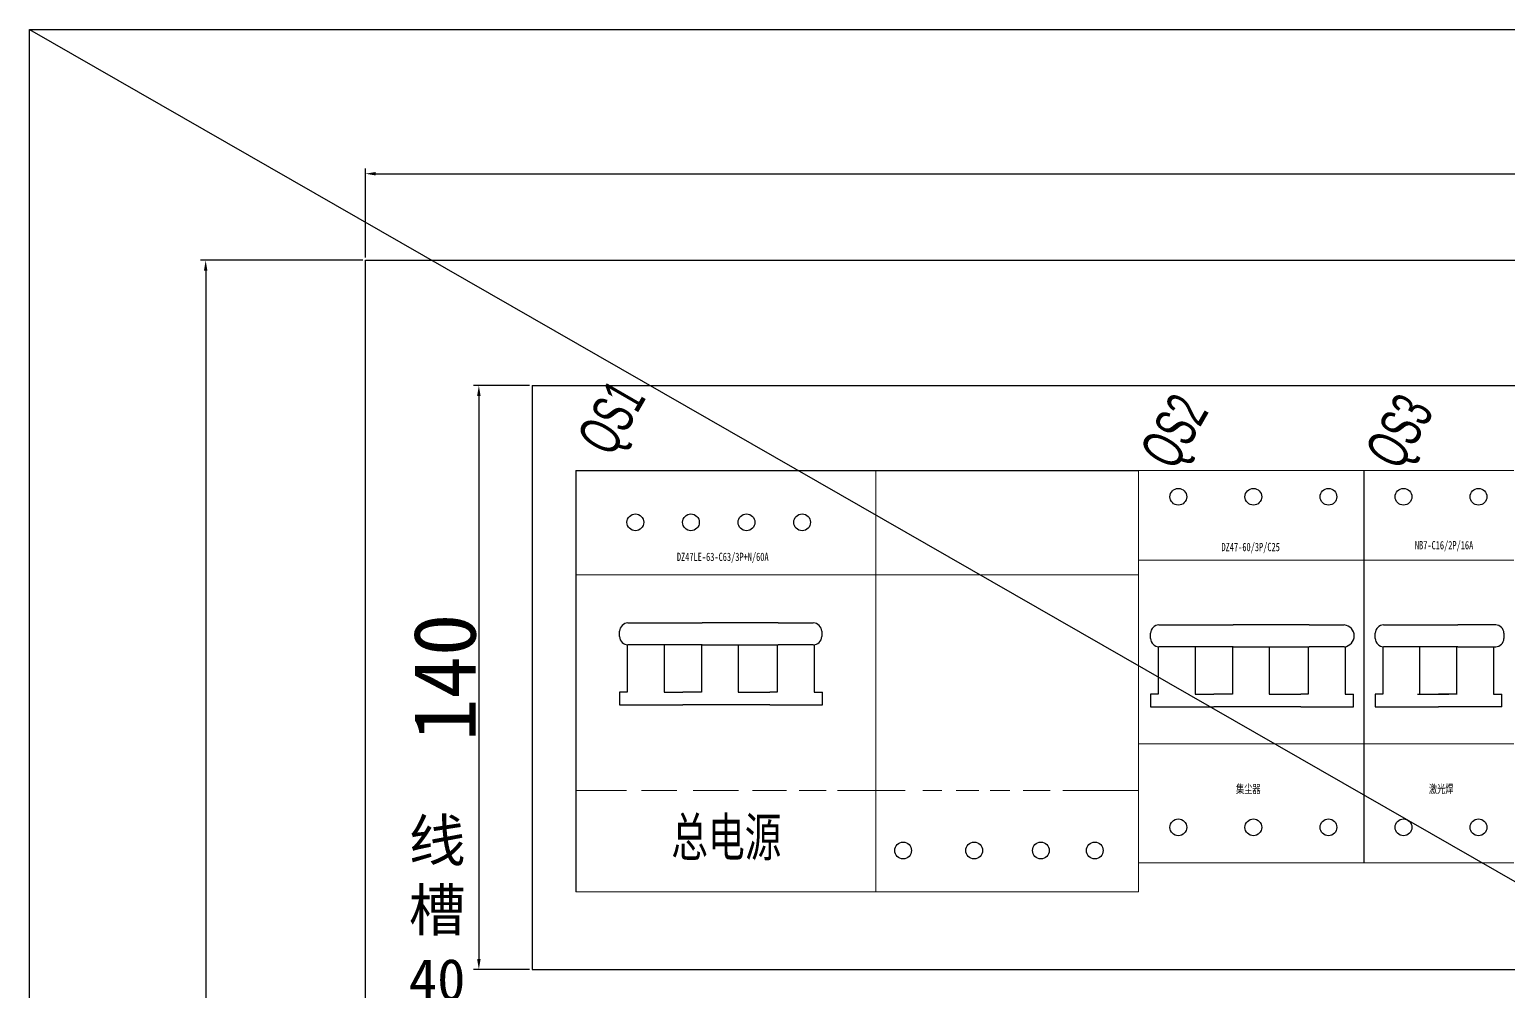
# Model space of a CAD drawing. Header units: millimetres. Extents: x 336 to 12810, y -1577 to 4105.
# Drawn here: x 6148.3 to 6502.8, y 3874.4 to 4104.7 of the extents above; entities that cross this region are included whole.
import ezdxf

# ---------------------------------------------------------------- set-up
doc = ezdxf.new("R2010")
doc.units = ezdxf.units.MM
doc.layers.add('TEXT', color=2, linetype='Continuous')
doc.layers.add('细实线层', color=7, linetype='Continuous')
doc.styles.add('ST', font='', dxfattribs={"width": 0.8, "height": 300})
doc.styles.get("Standard").update_dxf_attribs({"font": ''})
doc.styles.add('宋', font='', dxfattribs={"width": 0.7})
doc.styles.add('样式 8', font='arial.ttf', dxfattribs={"width": 0.6, "height": 2.5})
doc.styles.get('ST').set_extended_font_data('SimSun')
doc.styles.get('Standard').set_extended_font_data('SimSun')
doc.styles.get('宋').set_extended_font_data('SimSun')
doc.dimstyles.new('ISO-25', dxfattribs={"dimtxt": 2.5, "dimasz": 2.5, "dimexe": 1.25, "dimexo": 0.625, "dimtad": 1, "dimtxsty": 'Standard', "dimcen": 2.5, "dimadec": 0, "dimazin": 0, "dimtfac": 1, "dimtmove": 0, "dimatfit": 3, "dimfxl": 1, "dimarcsym": 0})

# ---------------------------------------------------------------- blocks, each defined once
blk = doc.blocks.new('*D979')
at = {"color": 0, "lineweight": -2}
for p, q in [((6228.84, 4050.04), (6228.84, 4071.41)), ((6231.34, 4070.16), (7826.34, 4070.16)), ((7828.84, 4050.04), (7828.84, 4071.41))]:
    blk.add_line(p, q, dxfattribs=at)
at = {"color": 0}
for points in [[(6231.34, 4070.58), (6231.34, 4069.74), (6228.84, 4070.16)], [(7826.34, 4069.74), (7826.34, 4070.58), (7828.84, 4070.16)]]:
    blk.add_solid(points, dxfattribs=at)
at = {"layer": 'Defpoints', "color": 0}
for p in [(7828.84, 4070.16), (6228.84, 4049.41), (7828.84, 4049.41)]:
    blk.add_point(p, dxfattribs=at)
at = {"color": 0, "insert": (7028.84, 4078.29), "char_height": 2.5, "attachment_point": 5}
blk.add_mtext('{\\H6x;1600}', dxfattribs=at)
blk = doc.blocks.new('*D981')
at = {"color": 0, "lineweight": -2}
for p, q in [((6228.21, 4049.41), (6189.28, 4049.41)), ((6190.53, 4046.91), (6190.53, 3561.91)), ((6228.21, 3559.41), (6189.28, 3559.41))]:
    blk.add_line(p, q, dxfattribs=at)
at = {"color": 0}
for points in [[(6190.95, 4046.91), (6190.11, 4046.91), (6190.53, 4049.41)], [(6190.11, 3561.91), (6190.95, 3561.91), (6190.53, 3559.41)]]:
    blk.add_solid(points, dxfattribs=at)
at = {"layer": 'Defpoints', "color": 0}
for p in [(6228.84, 4049.41), (6190.53, 3559.41), (6228.84, 3559.41)]:
    blk.add_point(p, dxfattribs=at)
at = {"color": 0, "insert": (6182.4, 3804.41), "char_height": 2.5, "attachment_point": 5, "rotation": 90}
blk.add_mtext('{\\H6x;490}', dxfattribs=at)
blk = doc.blocks.new('*D985')
at = {"color": 0, "lineweight": -2}
for p, q in [((6268.21, 4019.41), (6254.8, 4019.41)), ((6256.05, 4016.91), (6256.05, 3881.91)), ((6268.21, 3879.41), (6254.8, 3879.41))]:
    blk.add_line(p, q, dxfattribs=at)
at = {"color": 0}
for points in [[(6256.47, 4016.91), (6255.64, 4016.91), (6256.05, 4019.41)], [(6255.64, 3881.91), (6256.47, 3881.91), (6256.05, 3879.41)]]:
    blk.add_solid(points, dxfattribs=at)
at = {"layer": 'Defpoints', "color": 0}
for p in [(6268.84, 4019.41), (6256.05, 3879.41), (6268.84, 3879.41)]:
    blk.add_point(p, dxfattribs=at)
at = {"color": 0, "insert": (6247.93, 3949.41), "char_height": 2.5, "attachment_point": 5, "rotation": 90}
blk.add_mtext('{\\H6x;140}', dxfattribs=at)

msp = doc.modelspace()

# ---------------------------------------------------------------- linework, layer by layer
at = {"color": 2}
msp.add_line((6148.29, 4104.721), (7905.608, 3097.062), dxfattribs=at)
for p, q in [((6268.84, 4019.412), (7328.84, 4019.412)), ((6268.84, 4019.412), (6268.84, 3879.412)), ((6279.302, 3998.984), (6279.302, 3897.984)), ((6279.302, 3998.984), (6414.302, 3998.984)), ((6468.302, 3998.984), (6468.302, 3904.984)), ((6325.823, 3942.81), (6338.48, 3942.81)), ((6453.177, 3942.341), (6465.835, 3942.341)), ((6268.84, 3879.412), (7328.84, 3879.412))]:
    msp.add_line(p, q)
at = {"color": 0}
for p, q in [((6289.823, 3959.23), (6289.823, 3960.458)), ((6291.823, 3962.458), (6309.621, 3962.458)), ((6327.823, 3962.458), (6309.621, 3962.458)), ((6327.823, 3962.458), (6336.274, 3962.458)), ((6338.274, 3960.458), (6338.274, 3959.23)), ((6417.177, 3958.761), (6417.177, 3959.989)), ((6419.177, 3961.989), (6436.976, 3961.989)), ((6455.177, 3961.989), (6436.976, 3961.989)), ((6455.177, 3961.989), (6463.628, 3961.989)), ((6471.054, 3958.761), (6471.054, 3959.989)), ((6473.054, 3961.989), (6490.853, 3961.989)), ((6499.953, 3961.989), (6490.853, 3961.989)), ((6501.914, 3959.989), (6501.914, 3958.762)), ((6291.627, 3957.23), (6291.627, 3945.874)), ((6309.621, 3957.23), (6291.823, 3957.23)), ((6300.469, 3957.23), (6300.469, 3945.874)), ((6309.426, 3957.23), (6309.426, 3945.874)), ((6309.621, 3957.23), (6327.823, 3957.23)), ((6318.268, 3957.23), (6318.268, 3945.874)), ((6327.627, 3957.23), (6327.627, 3945.874)), ((6336.274, 3957.23), (6327.823, 3957.23)), ((6336.469, 3957.23), (6336.469, 3945.874)), ((6418.982, 3956.761), (6418.982, 3945.405)), ((6436.976, 3956.761), (6419.177, 3956.761)), ((6427.824, 3956.761), (6427.824, 3945.405)), ((6436.78, 3956.761), (6436.78, 3945.405)), ((6436.976, 3956.761), (6455.177, 3956.761)), ((6445.623, 3956.761), (6445.623, 3945.405)), ((6454.982, 3956.761), (6454.982, 3945.405)), ((6463.628, 3956.761), (6455.177, 3956.761)), ((6463.824, 3956.761), (6463.824, 3945.405)), ((6472.858, 3956.761), (6472.858, 3945.405)), ((6490.853, 3956.761), (6473.054, 3956.761)), ((6481.701, 3956.761), (6481.701, 3945.405)), ((6490.528, 3956.761), (6490.528, 3945.405)), ((6490.853, 3956.761), (6499.953, 3956.761)), ((6499.37, 3956.761), (6499.37, 3945.405)), ((6289.823, 3945.874), (6289.823, 3942.81)), ((6291.627, 3945.874), (6289.823, 3945.874)), ((6300.469, 3945.874), (6304.948, 3945.874)), ((6309.426, 3945.874), (6304.948, 3945.874)), ((6318.268, 3945.874), (6325.823, 3945.874)), ((6327.627, 3945.874), (6325.823, 3945.874)), ((6336.469, 3945.874), (6338.48, 3945.874)), ((6418.982, 3945.405), (6417.177, 3945.405)), ((6417.177, 3945.405), (6417.177, 3942.341)), ((6427.824, 3945.405), (6432.302, 3945.405)), ((6436.78, 3945.405), (6432.302, 3945.405)), ((6445.623, 3945.405), (6453.177, 3945.405)), ((6454.982, 3945.405), (6453.177, 3945.405)), ((6463.824, 3945.405), (6465.835, 3945.405)), ((6472.858, 3945.405), (6471.054, 3945.405)), ((6471.054, 3945.405), (6471.054, 3942.341)), ((6481.169, 3945.405), (6488.723, 3945.405)), ((6481.701, 3945.405), (6486.179, 3945.405)), ((6490.657, 3945.405), (6486.179, 3945.405)), ((6490.528, 3945.405), (6488.723, 3945.405)), ((6499.37, 3945.405), (6501.381, 3945.405)), ((6289.823, 3942.81), (6304.948, 3942.81)), ((6325.823, 3942.81), (6304.948, 3942.81)), ((6417.177, 3942.341), (6432.302, 3942.341)), ((6453.177, 3942.341), (6432.302, 3942.341)), ((6471.054, 3942.341), (6486.179, 3942.341)), ((6501.381, 3942.341), (6486.179, 3942.341))]:
    msp.add_line(p, q, dxfattribs=at)
at = {"color": 1}
msp.add_lwpolyline([(6148.29, 4104.721), (7905.608, 4104.721), (7905.608, 3097.062), (6148.29, 3097.062)], close=True, dxfattribs=at)
msp.add_lwpolyline([(6228.84, 4049.412), (7828.84, 4049.412), (7828.84, 3559.412), (6228.84, 3559.412)], close=True)
at = {"color": 0, "linetype": 'Continuous'}
for centre in [(6423.815, 3992.726), (6441.815, 3992.726), (6459.815, 3992.726), (6477.815, 3992.726), (6495.815, 3992.726), (6293.591, 3986.591), (6306.922, 3986.591), (6320.252, 3986.591), (6333.583, 3986.591), (6423.815, 3913.465), (6441.815, 3913.465), (6459.815, 3913.465), (6477.815, 3913.465), (6495.815, 3913.465), (6357.802, 3907.925), (6374.846, 3907.925), (6390.859, 3907.925), (6403.777, 3907.925)]:
    msp.add_circle(centre, 2.01, dxfattribs=at)
at = {"color": 0}
for centre, radius, start, end in [((6291.823, 3960.458), 2, 90, 180), ((6336.274, 3960.458), 2, 0, 90), ((6419.177, 3959.989), 2, 90, 180), ((6463.374, 3959.375), 2.626, 275.55498, 84.44502), ((6473.054, 3959.989), 2, 90, 180), ((6499.914, 3959.989), 2, 0, 90), ((6291.823, 3959.23), 2, 180, 270), ((6336.274, 3959.23), 2, 270, 0), ((6419.177, 3958.761), 2, 180, 270), ((6473.054, 3958.761), 2, 180, 270), ((6499.914, 3958.762), 2, 270, 0)]:
    msp.add_arc(centre, radius, start, end, dxfattribs=at)
at = {"layer": 'TEXT', "linetype": 'Continuous'}
for p, q in [((6338.48, 3942.81), (6338.48, 3945.874)), ((6465.835, 3942.341), (6465.835, 3945.405)), ((6501.381, 3942.341), (6501.381, 3945.405))]:
    msp.add_line(p, q, dxfattribs=at)
at = {"layer": '细实线层', "lineweight": 0}
for p, q in [((6351.302, 3998.984), (6351.302, 3897.984)), ((6414.302, 3998.984), (6414.302, 3904.984)), ((6414.302, 3998.984), (6414.302, 3897.984)), ((6414.302, 3998.984), (6414.302, 3904.984)), ((6414.302, 3998.984), (6432.302, 3998.984)), ((6432.302, 3998.984), (6450.302, 3998.984)), ((6450.302, 3998.984), (6468.302, 3998.984)), ((6468.302, 3998.984), (6468.302, 3904.984)), ((6468.302, 3998.984), (6468.302, 3904.984)), ((6468.302, 3998.984), (6486.302, 3998.984)), ((6486.302, 3998.984), (6504.302, 3998.984)), ((6414.302, 3977.484), (6432.302, 3977.484)), ((6432.302, 3977.484), (6450.302, 3977.484)), ((6450.302, 3977.484), (6468.302, 3977.484)), ((6468.302, 3977.484), (6486.302, 3977.484)), ((6486.302, 3977.484), (6504.302, 3977.484)), ((6279.302, 3973.984), (6414.302, 3973.984)), ((6414.302, 3933.484), (6432.302, 3933.484)), ((6432.302, 3933.484), (6450.302, 3933.484)), ((6450.302, 3933.484), (6468.302, 3933.484)), ((6468.302, 3933.484), (6486.302, 3933.484)), ((6486.302, 3933.484), (6504.302, 3933.484)), ((6279.302, 3922.313), (6291.495, 3922.313)), ((6295.057, 3922.313), (6303.536, 3922.313)), ((6307.436, 3922.313), (6318.29, 3922.313)), ((6321.682, 3922.313), (6329.822, 3922.313)), ((6332.874, 3922.313), (6339.319, 3922.313)), ((6342.04, 3922.313), (6358.312, 3922.313)), ((6362.552, 3922.313), (6367.131, 3922.313)), ((6370.522, 3922.313), (6375.949, 3922.313)), ((6378.662, 3922.313), (6383.411, 3922.313)), ((6386.633, 3922.313), (6393.077, 3922.313)), ((6396.13, 3922.313), (6414.302, 3922.313)), ((6414.302, 3904.984), (6432.302, 3904.984)), ((6432.302, 3904.984), (6450.302, 3904.984)), ((6450.302, 3904.984), (6468.302, 3904.984)), ((6468.302, 3904.984), (6486.302, 3904.984)), ((6486.302, 3904.984), (6504.302, 3904.984)), ((6279.302, 3897.984), (6414.302, 3897.984))]:
    msp.add_line(p, q, dxfattribs=at)

# ---------------------------------------------------------------- texts
at = {"lineweight": 0, "style": '样式 8', "width": 0.6}
for s, p in [('QS1', (6287.901, 4001.973)), ('QS2', (6422.901, 3998.708)), ('QS3', (6476.901, 3998.708))]:
    msp.add_text(s, height=10, rotation=60, dxfattribs=at).set_placement(p)
at = {"lineweight": 0, "char_height": 2, "width": 9.2203, "attachment_point": 1, "style": '宋'}
for s, insert in [('集尘器', (6437.652, 3923.665)), ('激光焊', (6483.922, 3923.665))]:
    msp.add_mtext(s, dxfattribs=dict(at, insert=insert))
at = {"lineweight": 0, "insert": (6239.239, 3915.318), "char_height": 10, "width": 13.79767, "attachment_point": 1}
msp.add_mtext('线槽40\\P(W)\\P*\\P60\\P(D)', dxfattribs=at)
at = {"layer": 'TEXT', "color": 0, "style": 'ST', "width": 0.7}
for s, height, p in [('DZ47-60/3P/C25', 2, (6434.17, 3979.674)), ('NB7-C16/2P/16A', 2, (6480.553, 3980.109)), ('DZ47LE-63-C63/3P+N/60A', 2, (6303.546, 3977.316)), ('总电源', 9.216, (6302.215, 3906.541))]:
    msp.add_text(s, height=height, dxfattribs=at).set_placement(p)

# ---------------------------------------------------------------- dimensions: what is measured, and where the dimension line sits
dim = msp.add_linear_dim(base=(7828.84, 4070.162), p1=(6228.84, 4049.412), p2=(7828.84, 4049.412), text='{\\H6x;<>}', dimstyle='ISO-25')
dim.commit()
dim.dimension.update_dxf_attribs({"geometry": '*D979', "text_midpoint": (7028.84, 4070.162), "dimtype": 160})
dim = msp.add_linear_dim(base=(6190.529, 3559.412), p1=(6228.84, 4049.412), p2=(6228.84, 3559.412), angle=90, text='{\\H6x;<>}', dimstyle='ISO-25')
dim.commit()
dim.dimension.update_dxf_attribs({"geometry": '*D981', "text_midpoint": (6190.529, 3804.412), "dimtype": 160})
dim = msp.add_linear_dim(base=(6256.054, 3879.412), p1=(6268.84, 4019.412), p2=(6268.84, 3879.412), angle=90, text='{\\H6x;<>}', dimstyle='ISO-25')
dim.commit()
dim.dimension.update_dxf_attribs({"geometry": '*D985', "text_midpoint": (6247.929, 3949.412)})

doc.saveas('drawing.dxf')
